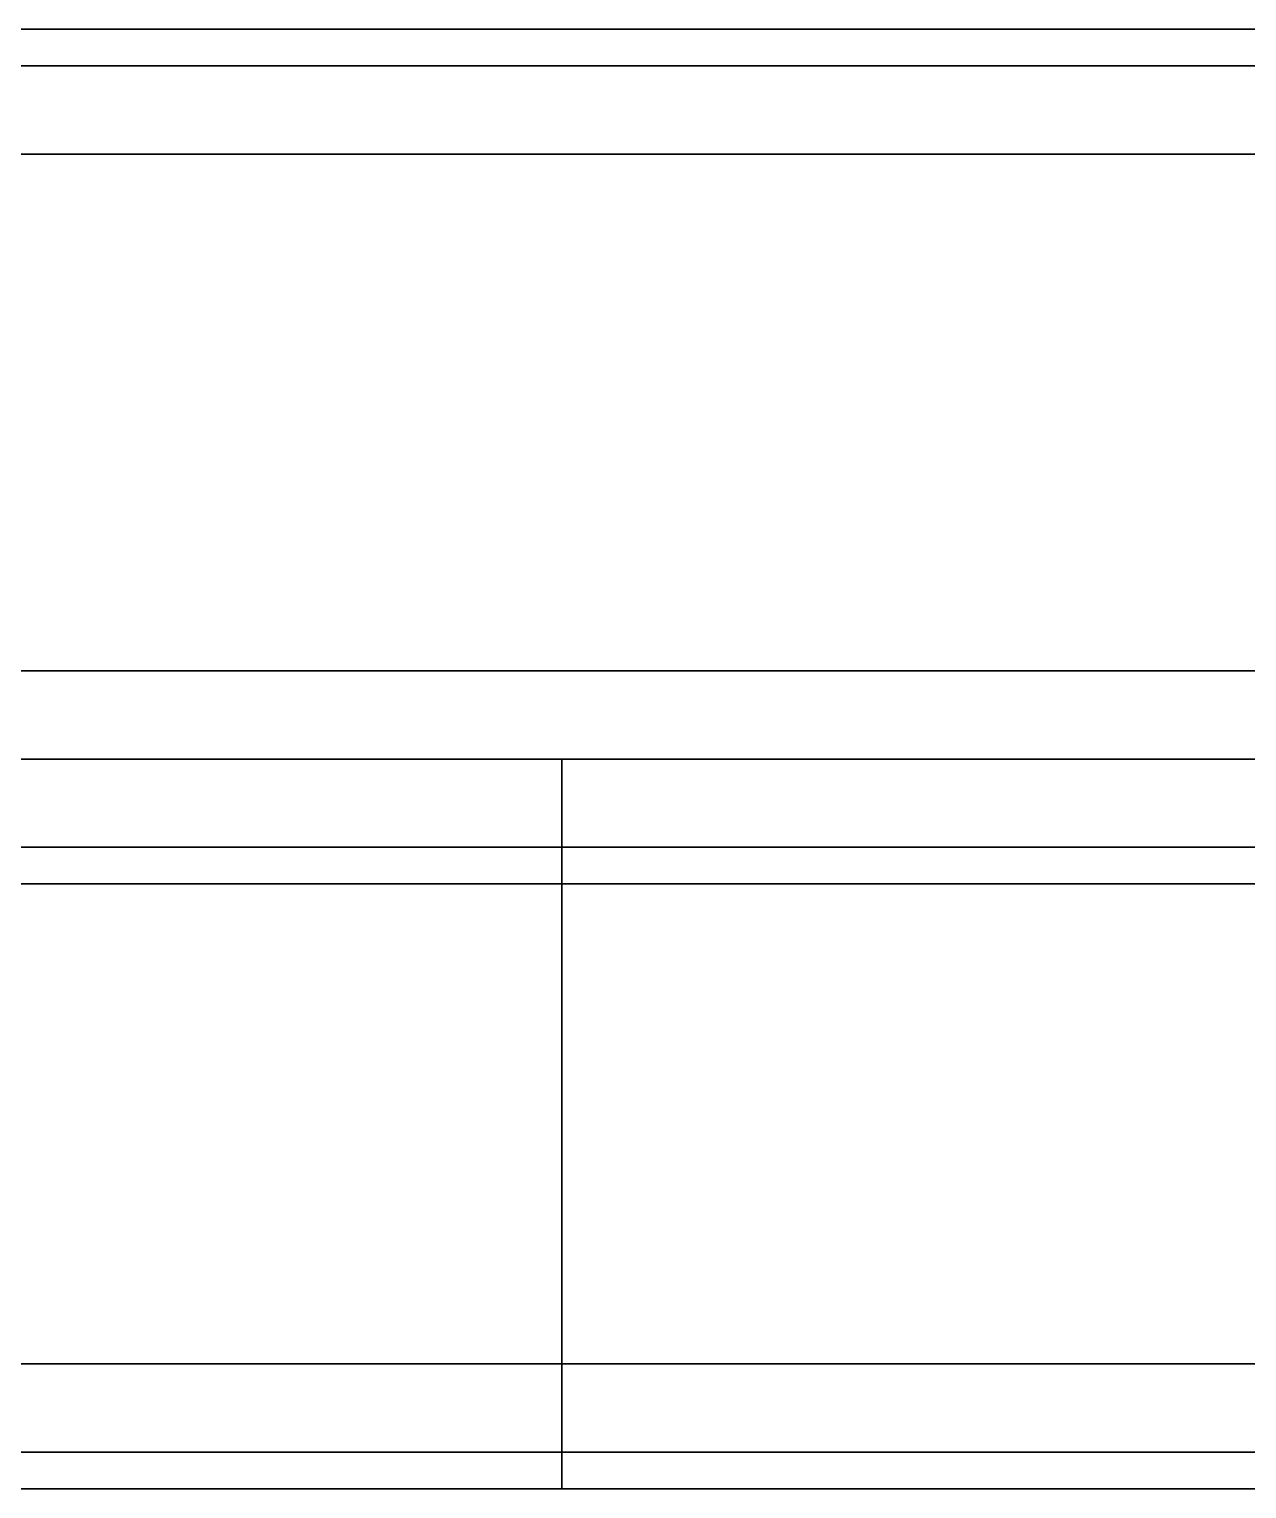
# Model space of a CAD drawing. Header units: millimetres. Extents: x -2000 to 0, y -2 to 2.
# Drawn here: x -679.383 to -675.421, y -2.375 to 2.375 of the extents above; entities that cross this region are included whole.
import ezdxf

# ---------------------------------------------------------------- set-up
doc = ezdxf.new("R2010")
doc.units = ezdxf.units.MM
doc.header["$MEASUREMENT"] = 0
doc.layers.add('2 Meter Open Rail', color=7, linetype='Continuous')

msp = doc.modelspace()

# ---------------------------------------------------------------- linework, layer by layer
at = {"layer": '2 Meter Open Rail', "lineweight": 30}
for p, q in [((-1000, 2.375, 69.9355), (0, 2.375, 69.9355)), ((-2000, 2.375, 20.122), (0, 2.375, 20.122)), ((-2000, 2.375, 19.9355), (0, 2.375, 19.9355)), ((-1000, 2.375, 70.122), (0, 2.375, 70.122)), ((-2000, 2.256, 20.4094), (0, 2.256, 20.4094)), ((-1000, 2.256, 70.4094), (0, 2.256, 70.4094)), ((-2000, 1.9686, 19.5291), (0, 1.9686, 19.5291)), ((-1000, 1.9686, 69.5291), (0, 1.9686, 69.5291)), ((-2000, 0.2874, 22.378), (0, 0.2874, 22.378)), ((-1000, 0.2874, 72.378), (0, 0.2874, 72.378)), ((-2000, 0, 19.5291), (0, 0, 19.5291)), ((-1000, 0, 69.5291), (0, 0, 69.5291)), ((-677.2544, 0, 64.4972), (-677.2892, 0, 64.4393)), ((-677.218, 0, 64.5544), (-677.2544, 0, 64.4972)), ((-677.1801, 0, 64.6108), (-677.218, 0, 64.5544)), ((-677.1407, 0, 64.6663), (-677.1801, 0, 64.6108)), ((-677.0997, 0, 64.721), (-677.1407, 0, 64.6663)), ((-677.0573, 0, 64.7746), (-677.0997, 0, 64.721)), ((-677.0135, 0, 64.8272), (-677.0573, 0, 64.7746)), ((-676.9683, 0, 64.8787), (-677.0135, 0, 64.8272)), ((-676.9217, 0, 64.929), (-676.9683, 0, 64.8787)), ((-676.8738, 0, 64.9781), (-676.9217, 0, 64.929)), ((-676.8247, 0, 65.026), (-676.8738, 0, 64.9781)), ((-676.7744, 0, 65.0726), (-676.8247, 0, 65.026)), ((-676.7229, 0, 65.1178), (-676.7744, 0, 65.0726)), ((-676.6703, 0, 65.1616), (-676.7229, 0, 65.1178)), ((-676.6167, 0, 65.204), (-676.6703, 0, 65.1616)), ((-676.562, 0, 65.245), (-676.6167, 0, 65.204)), ((-676.5065, 0, 65.2844), (-676.562, 0, 65.245)), ((-676.4501, 0, 65.3223), (-676.5065, 0, 65.2844)), ((-676.3929, 0, 65.3587), (-676.4501, 0, 65.3223)), ((-676.335, 0, 65.3935), (-676.3929, 0, 65.3587)), ((-676.2764, 0, 65.4267), (-676.335, 0, 65.3935)), ((-676.2171, 0, 65.4583), (-676.2764, 0, 65.4267)), ((-676.1574, 0, 65.4882), (-676.2171, 0, 65.4583)), ((-676.0971, 0, 65.5165), (-676.1574, 0, 65.4882)), ((-676.0365, 0, 65.5432), (-676.0971, 0, 65.5165)), ((-675.9755, 0, 65.5682), (-676.0365, 0, 65.5432)), ((-675.9142, 0, 65.5916), (-675.9755, 0, 65.5682)), ((-675.8526, 0, 65.6134), (-675.9142, 0, 65.5916)), ((-675.791, 0, 65.6335), (-675.8526, 0, 65.6134)), ((-675.7292, 0, 65.652), (-675.791, 0, 65.6335)), ((-675.6673, 0, 65.6689), (-675.7292, 0, 65.652)), ((-675.6055, 0, 65.6842), (-675.6673, 0, 65.6689)), ((-675.5438, 0, 65.6979), (-675.6055, 0, 65.6842)), ((-675.4822, 0, 65.7101), (-675.5438, 0, 65.6979)), ((-675.4208, 0, 65.7207), (-675.4822, 0, 65.7101)), ((-675.3596, 0, 65.7298), (-675.4208, 0, 65.7207)), ((-2000, 0, 0.4064), (0, 0, 0.4064)), ((-1000, 0, 50.4064), (0, 0, 50.4064)), ((-677.6493, 0, 13.1631), (-677.65, 0, 6.4043)), ((-677.65, 0, 6.4043), (-677.6493, 0, 6.3455)), ((-677.65, 0, 6.4043), (-677.65, -2.375, 6.4043)), ((-677.65, 0, 13.1043), (-677.65, -2.375, 13.1043)), ((-677.6493, 0, 63.1631), (-677.65, 0, 56.4043)), ((-677.65, 0, 56.4043), (-677.6493, 0, 56.3455)), ((-677.65, 0, 56.4043), (-677.65, -2.375, 56.4043)), ((-677.65, 0, 63.1043), (-677.65, -2.375, 63.1043)), ((-677.6474, 0, 13.2224), (-677.6493, 0, 13.1631)), ((-677.6493, 0, 6.3455), (-677.6474, 0, 6.2862)), ((-677.6474, 0, 63.2224), (-677.6493, 0, 63.1631)), ((-677.6493, 0, 56.3455), (-677.6474, 0, 56.2862)), ((-677.644, 0, 13.2822), (-677.6474, 0, 13.2224)), ((-677.6474, 0, 6.2862), (-677.644, 0, 6.2264)), ((-677.644, 0, 63.2822), (-677.6474, 0, 63.2224)), ((-677.6474, 0, 56.2862), (-677.644, 0, 56.2264)), ((-677.6393, 0, 13.3424), (-677.644, 0, 13.2822)), ((-677.644, 0, 6.2264), (-677.6393, 0, 6.1662)), ((-677.6393, 0, 63.3424), (-677.644, 0, 63.2822)), ((-677.644, 0, 56.2264), (-677.6393, 0, 56.1662)), ((-677.6331, 0, 13.403), (-677.6393, 0, 13.3424)), ((-677.6393, 0, 6.1662), (-677.6331, 0, 6.1056)), ((-677.6331, 0, 63.403), (-677.6393, 0, 63.3424)), ((-677.6393, 0, 56.1662), (-677.6331, 0, 56.1056)), ((-677.6255, 0, 13.4639), (-677.6331, 0, 13.403)), ((-677.6331, 0, 6.1056), (-677.6255, 0, 6.0447)), ((-677.6255, 0, 63.4639), (-677.6331, 0, 63.403)), ((-677.6331, 0, 56.1056), (-677.6255, 0, 56.0447)), ((-677.6164, 0, 13.5251), (-677.6255, 0, 13.4639)), ((-677.6255, 0, 6.0447), (-677.6164, 0, 5.9835)), ((-677.6164, 0, 63.5251), (-677.6255, 0, 63.4639)), ((-677.6255, 0, 56.0447), (-677.6164, 0, 55.9835)), ((-677.6058, 0, 13.5865), (-677.6164, 0, 13.5251)), ((-677.6164, 0, 5.9835), (-677.6058, 0, 5.9221)), ((-677.6058, 0, 63.5865), (-677.6164, 0, 63.5251)), ((-677.6164, 0, 55.9835), (-677.6058, 0, 55.9221)), ((-677.5936, 0, 13.6481), (-677.6058, 0, 13.5865)), ((-677.6058, 0, 5.9221), (-677.5936, 0, 5.8605)), ((-677.5936, 0, 63.6481), (-677.6058, 0, 63.5865)), ((-677.6058, 0, 55.9221), (-677.5936, 0, 55.8605)), ((-677.5799, 0, 13.7098), (-677.5936, 0, 13.6481)), ((-677.5936, 0, 5.8605), (-677.5799, 0, 5.7988)), ((-677.5799, 0, 63.7098), (-677.5936, 0, 63.6481)), ((-677.5936, 0, 55.8605), (-677.5799, 0, 55.7988)), ((-677.5646, 0, 13.7716), (-677.5799, 0, 13.7098)), ((-677.5799, 0, 5.7988), (-677.5646, 0, 5.737)), ((-677.5646, 0, 63.7716), (-677.5799, 0, 63.7098)), ((-677.5799, 0, 55.7988), (-677.5646, 0, 55.737)), ((-677.5477, 0, 13.8335), (-677.5646, 0, 13.7716)), ((-677.5646, 0, 5.737), (-677.5477, 0, 5.6751)), ((-677.5477, 0, 63.8335), (-677.5646, 0, 63.7716)), ((-677.5646, 0, 55.737), (-677.5477, 0, 55.6751)), ((-677.5292, 0, 13.8953), (-677.5477, 0, 13.8335)), ((-677.5477, 0, 5.6751), (-677.5292, 0, 5.6133)), ((-677.5292, 0, 63.8953), (-677.5477, 0, 63.8335)), ((-677.5477, 0, 55.6751), (-677.5292, 0, 55.6133)), ((-677.5091, 0, 13.9569), (-677.5292, 0, 13.8953)), ((-677.5292, 0, 5.6133), (-677.5091, 0, 5.5517)), ((-677.5091, 0, 63.9569), (-677.5292, 0, 63.8953)), ((-677.5292, 0, 55.6133), (-677.5091, 0, 55.5517)), ((-677.4873, 0, 14.0185), (-677.5091, 0, 13.9569)), ((-677.5091, 0, 5.5517), (-677.4873, 0, 5.4901)), ((-677.4873, 0, 64.0185), (-677.5091, 0, 63.9569)), ((-677.5091, 0, 55.5517), (-677.4873, 0, 55.4901)), ((-677.4639, 0, 14.0798), (-677.4873, 0, 14.0185)), ((-677.4873, 0, 5.4901), (-677.4639, 0, 5.4288)), ((-677.4639, 0, 64.0798), (-677.4873, 0, 64.0185)), ((-677.4873, 0, 55.4901), (-677.4639, 0, 55.4288)), ((-677.4389, 0, 14.1408), (-677.4639, 0, 14.0798)), ((-677.4639, 0, 5.4288), (-677.4389, 0, 5.3678)), ((-677.4389, 0, 64.1408), (-677.4639, 0, 64.0798)), ((-677.4639, 0, 55.4288), (-677.4389, 0, 55.3678)), ((-677.4122, 0, 14.2014), (-677.4389, 0, 14.1408)), ((-677.4389, 0, 5.3678), (-677.4122, 0, 5.3072)), ((-677.4122, 0, 64.2014), (-677.4389, 0, 64.1408)), ((-677.4389, 0, 55.3678), (-677.4122, 0, 55.3072)), ((-677.3839, 0, 14.2617), (-677.4122, 0, 14.2014)), ((-677.4122, 0, 5.3072), (-677.3839, 0, 5.2469)), ((-677.3839, 0, 64.2617), (-677.4122, 0, 64.2014)), ((-677.4122, 0, 55.3072), (-677.3839, 0, 55.2469)), ((-677.354, 0, 14.3214), (-677.3839, 0, 14.2617)), ((-677.3839, 0, 5.2469), (-677.354, 0, 5.1872)), ((-677.354, 0, 64.3214), (-677.3839, 0, 64.2617)), ((-677.3839, 0, 55.2469), (-677.354, 0, 55.1872)), ((-677.3224, 0, 14.3807), (-677.354, 0, 14.3214)), ((-677.354, 0, 5.1872), (-677.3224, 0, 5.1279)), ((-677.3224, 0, 64.3807), (-677.354, 0, 64.3214)), ((-677.354, 0, 55.1872), (-677.3224, 0, 55.1279)), ((-677.2892, 0, 14.4393), (-677.3224, 0, 14.3807)), ((-677.3224, 0, 5.1279), (-677.2892, 0, 5.0693)), ((-677.2892, 0, 64.4393), (-677.3224, 0, 64.3807)), ((-677.3224, 0, 55.1279), (-677.2892, 0, 55.0693)), ((-677.2544, 0, 14.4972), (-677.2892, 0, 14.4393)), ((-677.2892, 0, 5.0693), (-677.2544, 0, 5.0114)), ((-677.2892, 0, 55.0693), (-677.2544, 0, 55.0114)), ((-677.218, 0, 14.5544), (-677.2544, 0, 14.4972)), ((-677.2544, 0, 5.0114), (-677.218, 0, 4.9542)), ((-677.2544, 0, 55.0114), (-677.218, 0, 54.9542)), ((-677.1801, 0, 14.6108), (-677.218, 0, 14.5544)), ((-677.218, 0, 4.9542), (-677.1801, 0, 4.8978)), ((-677.218, 0, 54.9542), (-677.1801, 0, 54.8978)), ((-677.1407, 0, 14.6663), (-677.1801, 0, 14.6108)), ((-677.1801, 0, 4.8978), (-677.1407, 0, 4.8423)), ((-677.1801, 0, 54.8978), (-677.1407, 0, 54.8423)), ((-677.0997, 0, 14.721), (-677.1407, 0, 14.6663)), ((-677.1407, 0, 4.8423), (-677.0997, 0, 4.7876)), ((-677.1407, 0, 54.8423), (-677.0997, 0, 54.7876)), ((-677.0573, 0, 14.7746), (-677.0997, 0, 14.721)), ((-677.0997, 0, 4.7876), (-677.0573, 0, 4.734)), ((-677.0997, 0, 54.7876), (-677.0573, 0, 54.734)), ((-677.0135, 0, 14.8272), (-677.0573, 0, 14.7746)), ((-677.0573, 0, 4.734), (-677.0135, 0, 4.6814)), ((-677.0573, 0, 54.734), (-677.0135, 0, 54.6814)), ((-676.9683, 0, 14.8787), (-677.0135, 0, 14.8272)), ((-677.0135, 0, 4.6814), (-676.9683, 0, 4.6299)), ((-677.0135, 0, 54.6814), (-676.9683, 0, 54.6299)), ((-676.9217, 0, 14.929), (-676.9683, 0, 14.8787)), ((-676.9683, 0, 4.6299), (-676.9217, 0, 4.5796)), ((-676.9683, 0, 54.6299), (-676.9217, 0, 54.5796)), ((-676.8738, 0, 14.9781), (-676.9217, 0, 14.929)), ((-676.9217, 0, 4.5796), (-676.8738, 0, 4.5305)), ((-676.9217, 0, 54.5796), (-676.8738, 0, 54.5305)), ((-676.8247, 0, 15.026), (-676.8738, 0, 14.9781)), ((-676.8738, 0, 4.5305), (-676.8247, 0, 4.4826)), ((-676.8738, 0, 54.5305), (-676.8247, 0, 54.4826)), ((-676.7744, 0, 15.0726), (-676.8247, 0, 15.026)), ((-676.8247, 0, 4.4826), (-676.7744, 0, 4.436)), ((-676.8247, 0, 54.4826), (-676.7744, 0, 54.436)), ((-676.7229, 0, 15.1178), (-676.7744, 0, 15.0726)), ((-676.7744, 0, 4.436), (-676.7229, 0, 4.3908)), ((-676.7744, 0, 54.436), (-676.7229, 0, 54.3908)), ((-676.6703, 0, 15.1616), (-676.7229, 0, 15.1178)), ((-676.7229, 0, 4.3908), (-676.6703, 0, 4.347)), ((-676.7229, 0, 54.3908), (-676.6703, 0, 54.347)), ((-676.6167, 0, 15.204), (-676.6703, 0, 15.1616)), ((-676.6703, 0, 4.347), (-676.6167, 0, 4.3046)), ((-676.6703, 0, 54.347), (-676.6167, 0, 54.3046)), ((-676.562, 0, 15.245), (-676.6167, 0, 15.204)), ((-676.6167, 0, 4.3046), (-676.562, 0, 4.2636)), ((-676.6167, 0, 54.3046), (-676.562, 0, 54.2636)), ((-676.5065, 0, 15.2844), (-676.562, 0, 15.245)), ((-676.562, 0, 4.2636), (-676.5065, 0, 4.2242)), ((-676.562, 0, 54.2636), (-676.5065, 0, 54.2242)), ((-676.4501, 0, 15.3223), (-676.5065, 0, 15.2844)), ((-676.5065, 0, 4.2242), (-676.4501, 0, 4.1863)), ((-676.5065, 0, 54.2242), (-676.4501, 0, 54.1863)), ((-676.3929, 0, 15.3587), (-676.4501, 0, 15.3223)), ((-676.4501, 0, 4.1863), (-676.3929, 0, 4.1499)), ((-676.4501, 0, 54.1863), (-676.3929, 0, 54.1499)), ((-676.335, 0, 15.3935), (-676.3929, 0, 15.3587)), ((-676.3929, 0, 4.1499), (-676.335, 0, 4.1151)), ((-676.3929, 0, 54.1499), (-676.335, 0, 54.1151)), ((-676.2764, 0, 15.4267), (-676.335, 0, 15.3935)), ((-676.335, 0, 4.1151), (-676.2764, 0, 4.0819)), ((-676.335, 0, 54.1151), (-676.2764, 0, 54.0819)), ((-676.2171, 0, 15.4583), (-676.2764, 0, 15.4267)), ((-676.2764, 0, 4.0819), (-676.2171, 0, 4.0503)), ((-676.2764, 0, 54.0819), (-676.2171, 0, 54.0503)), ((-676.1574, 0, 15.4882), (-676.2171, 0, 15.4583)), ((-676.2171, 0, 4.0503), (-676.1574, 0, 4.0204)), ((-676.2171, 0, 54.0503), (-676.1574, 0, 54.0204)), ((-676.0971, 0, 15.5165), (-676.1574, 0, 15.4882)), ((-676.1574, 0, 4.0204), (-676.0971, 0, 3.9921)), ((-676.1574, 0, 54.0204), (-676.0971, 0, 53.9921)), ((-676.0365, 0, 15.5432), (-676.0971, 0, 15.5165)), ((-676.0971, 0, 3.9921), (-676.0365, 0, 3.9654)), ((-676.0971, 0, 53.9921), (-676.0365, 0, 53.9654)), ((-675.9755, 0, 15.5682), (-676.0365, 0, 15.5432)), ((-676.0365, 0, 3.9654), (-675.9755, 0, 3.9404)), ((-676.0365, 0, 53.9654), (-675.9755, 0, 53.9404)), ((-675.9142, 0, 15.5916), (-675.9755, 0, 15.5682)), ((-675.9755, 0, 3.9404), (-675.9142, 0, 3.917)), ((-675.9755, 0, 53.9404), (-675.9142, 0, 53.917)), ((-675.8526, 0, 15.6134), (-675.9142, 0, 15.5916)), ((-675.9142, 0, 3.917), (-675.8526, 0, 3.8952)), ((-675.9142, 0, 53.917), (-675.8526, 0, 53.8952)), ((-675.791, 0, 15.6335), (-675.8526, 0, 15.6134)), ((-675.8526, 0, 3.8952), (-675.791, 0, 3.8751)), ((-675.8526, 0, 53.8952), (-675.791, 0, 53.8751)), ((-675.7292, 0, 15.652), (-675.791, 0, 15.6335)), ((-675.791, 0, 3.8751), (-675.7292, 0, 3.8566)), ((-675.791, 0, 53.8751), (-675.7292, 0, 53.8566)), ((-675.6673, 0, 15.6689), (-675.7292, 0, 15.652)), ((-675.7292, 0, 3.8566), (-675.6673, 0, 3.8397)), ((-675.7292, 0, 53.8566), (-675.6673, 0, 53.8397)), ((-675.6055, 0, 15.6842), (-675.6673, 0, 15.6689)), ((-675.6673, 0, 3.8397), (-675.6055, 0, 3.8244)), ((-675.6673, 0, 53.8397), (-675.6055, 0, 53.8244)), ((-675.5438, 0, 15.6979), (-675.6055, 0, 15.6842)), ((-675.6055, 0, 3.8244), (-675.5438, 0, 3.8107)), ((-675.6055, 0, 53.8244), (-675.5438, 0, 53.8107)), ((-675.4822, 0, 15.7101), (-675.5438, 0, 15.6979)), ((-675.5438, 0, 3.8107), (-675.4822, 0, 3.7985)), ((-675.5438, 0, 53.8107), (-675.4822, 0, 53.7985)), ((-675.4208, 0, 15.7207), (-675.4822, 0, 15.7101)), ((-675.4822, 0, 3.7985), (-675.4208, 0, 3.7879)), ((-675.4822, 0, 53.7985), (-675.4208, 0, 53.7879)), ((-2000, -0.2874, 22.378), (0, -0.2874, 22.378)), ((-1000, -0.2874, 72.378), (0, -0.2874, 72.378)), ((-2000, -0.4064), (0, -0.4064)), ((-1000, -0.4064, 50), (0, -0.4064, 50)), ((-2000, -1.9686), (0, -1.9686)), ((-1000, -1.9686, 50), (0, -1.9686, 50)), ((-2000, -2.256, 20.4094), (0, -2.256, 20.4094)), ((-1000, -2.256, 70.4094), (0, -2.256, 70.4094)), ((-2000, -2.375, 0.4064), (0, -2.375, 0.4064)), ((-2000, -2.375, 20.122), (0, -2.375, 20.122)), ((-1000, -2.375, 50.4064), (0, -2.375, 50.4064)), ((-1000, -2.375, 70.122), (0, -2.375, 70.122)), ((-677.6493, -2.375, 6.3455), (-677.65, -2.375, 13.1043)), ((-677.65, -2.375, 13.1043), (-677.6493, -2.375, 13.1631)), ((-677.6493, -2.375, 56.3455), (-677.65, -2.375, 63.1043)), ((-677.65, -2.375, 63.1043), (-677.6493, -2.375, 63.1631)), ((-677.6474, -2.375, 6.2862), (-677.6493, -2.375, 6.3455)), ((-677.6493, -2.375, 13.1631), (-677.6474, -2.375, 13.2224)), ((-677.6474, -2.375, 56.2862), (-677.6493, -2.375, 56.3455)), ((-677.6493, -2.375, 63.1631), (-677.6474, -2.375, 63.2224)), ((-677.644, -2.375, 6.2264), (-677.6474, -2.375, 6.2862)), ((-677.6474, -2.375, 13.2224), (-677.644, -2.375, 13.2822)), ((-677.644, -2.375, 56.2264), (-677.6474, -2.375, 56.2862)), ((-677.6474, -2.375, 63.2224), (-677.644, -2.375, 63.2822)), ((-677.6393, -2.375, 6.1662), (-677.644, -2.375, 6.2264)), ((-677.644, -2.375, 13.2822), (-677.6393, -2.375, 13.3424)), ((-677.6393, -2.375, 56.1662), (-677.644, -2.375, 56.2264)), ((-677.644, -2.375, 63.2822), (-677.6393, -2.375, 63.3424)), ((-677.6331, -2.375, 6.1056), (-677.6393, -2.375, 6.1662)), ((-677.6393, -2.375, 13.3424), (-677.6331, -2.375, 13.403)), ((-677.6331, -2.375, 56.1056), (-677.6393, -2.375, 56.1662)), ((-677.6393, -2.375, 63.3424), (-677.6331, -2.375, 63.403)), ((-677.6255, -2.375, 6.0447), (-677.6331, -2.375, 6.1056)), ((-677.6331, -2.375, 13.403), (-677.6255, -2.375, 13.4639)), ((-677.6255, -2.375, 56.0447), (-677.6331, -2.375, 56.1056)), ((-677.6331, -2.375, 63.403), (-677.6255, -2.375, 63.4639)), ((-677.6164, -2.375, 5.9835), (-677.6255, -2.375, 6.0447)), ((-677.6255, -2.375, 13.4639), (-677.6164, -2.375, 13.5251)), ((-677.6164, -2.375, 55.9835), (-677.6255, -2.375, 56.0447)), ((-677.6255, -2.375, 63.4639), (-677.6164, -2.375, 63.5251)), ((-677.6058, -2.375, 5.9221), (-677.6164, -2.375, 5.9835)), ((-677.6164, -2.375, 13.5251), (-677.6058, -2.375, 13.5865)), ((-677.6058, -2.375, 55.9221), (-677.6164, -2.375, 55.9835)), ((-677.6164, -2.375, 63.5251), (-677.6058, -2.375, 63.5865)), ((-677.5936, -2.375, 5.8605), (-677.6058, -2.375, 5.9221)), ((-677.6058, -2.375, 13.5865), (-677.5936, -2.375, 13.6481)), ((-677.5936, -2.375, 55.8605), (-677.6058, -2.375, 55.9221)), ((-677.6058, -2.375, 63.5865), (-677.5936, -2.375, 63.6481)), ((-677.5799, -2.375, 5.7988), (-677.5936, -2.375, 5.8605)), ((-677.5936, -2.375, 13.6481), (-677.5799, -2.375, 13.7098)), ((-677.5799, -2.375, 55.7988), (-677.5936, -2.375, 55.8605)), ((-677.5936, -2.375, 63.6481), (-677.5799, -2.375, 63.7098)), ((-677.5646, -2.375, 5.737), (-677.5799, -2.375, 5.7988)), ((-677.5799, -2.375, 13.7098), (-677.5646, -2.375, 13.7716)), ((-677.5646, -2.375, 55.737), (-677.5799, -2.375, 55.7988)), ((-677.5799, -2.375, 63.7098), (-677.5646, -2.375, 63.7716)), ((-677.5477, -2.375, 5.6751), (-677.5646, -2.375, 5.737)), ((-677.5646, -2.375, 13.7716), (-677.5477, -2.375, 13.8335)), ((-677.5477, -2.375, 55.6751), (-677.5646, -2.375, 55.737)), ((-677.5646, -2.375, 63.7716), (-677.5477, -2.375, 63.8335)), ((-677.5292, -2.375, 5.6133), (-677.5477, -2.375, 5.6751)), ((-677.5477, -2.375, 13.8335), (-677.5292, -2.375, 13.8953)), ((-677.5292, -2.375, 55.6133), (-677.5477, -2.375, 55.6751)), ((-677.5477, -2.375, 63.8335), (-677.5292, -2.375, 63.8953)), ((-677.5091, -2.375, 5.5517), (-677.5292, -2.375, 5.6133)), ((-677.5292, -2.375, 13.8953), (-677.5091, -2.375, 13.9569)), ((-677.5091, -2.375, 55.5517), (-677.5292, -2.375, 55.6133)), ((-677.5292, -2.375, 63.8953), (-677.5091, -2.375, 63.9569)), ((-677.4873, -2.375, 5.4901), (-677.5091, -2.375, 5.5517)), ((-677.5091, -2.375, 13.9569), (-677.4873, -2.375, 14.0185)), ((-677.4873, -2.375, 55.4901), (-677.5091, -2.375, 55.5517)), ((-677.5091, -2.375, 63.9569), (-677.4873, -2.375, 64.0185)), ((-677.4639, -2.375, 5.4288), (-677.4873, -2.375, 5.4901)), ((-677.4873, -2.375, 14.0185), (-677.4639, -2.375, 14.0798)), ((-677.4639, -2.375, 55.4288), (-677.4873, -2.375, 55.4901)), ((-677.4873, -2.375, 64.0185), (-677.4639, -2.375, 64.0798)), ((-677.4389, -2.375, 5.3678), (-677.4639, -2.375, 5.4288)), ((-677.4639, -2.375, 14.0798), (-677.4389, -2.375, 14.1408)), ((-677.4389, -2.375, 55.3678), (-677.4639, -2.375, 55.4288)), ((-677.4639, -2.375, 64.0798), (-677.4389, -2.375, 64.1408)), ((-677.4122, -2.375, 5.3072), (-677.4389, -2.375, 5.3678)), ((-677.4389, -2.375, 14.1408), (-677.4122, -2.375, 14.2014)), ((-677.4122, -2.375, 55.3072), (-677.4389, -2.375, 55.3678)), ((-677.4389, -2.375, 64.1408), (-677.4122, -2.375, 64.2014)), ((-677.3839, -2.375, 5.2469), (-677.4122, -2.375, 5.3072)), ((-677.4122, -2.375, 14.2014), (-677.3839, -2.375, 14.2617)), ((-677.3839, -2.375, 55.2469), (-677.4122, -2.375, 55.3072)), ((-677.4122, -2.375, 64.2014), (-677.3839, -2.375, 64.2617)), ((-677.354, -2.375, 5.1872), (-677.3839, -2.375, 5.2469)), ((-677.3839, -2.375, 14.2617), (-677.354, -2.375, 14.3214)), ((-677.354, -2.375, 55.1872), (-677.3839, -2.375, 55.2469)), ((-677.3839, -2.375, 64.2617), (-677.354, -2.375, 64.3214)), ((-677.3224, -2.375, 5.1279), (-677.354, -2.375, 5.1872)), ((-677.354, -2.375, 14.3214), (-677.3224, -2.375, 14.3807)), ((-677.3224, -2.375, 55.1279), (-677.354, -2.375, 55.1872)), ((-677.354, -2.375, 64.3214), (-677.3224, -2.375, 64.3807)), ((-677.2892, -2.375, 5.0693), (-677.3224, -2.375, 5.1279)), ((-677.3224, -2.375, 14.3807), (-677.2892, -2.375, 14.4393)), ((-677.2892, -2.375, 55.0693), (-677.3224, -2.375, 55.1279)), ((-677.3224, -2.375, 64.3807), (-677.2892, -2.375, 64.4393)), ((-677.2544, -2.375, 5.0114), (-677.2892, -2.375, 5.0693)), ((-677.2892, -2.375, 14.4393), (-677.2544, -2.375, 14.4972)), ((-677.2544, -2.375, 55.0114), (-677.2892, -2.375, 55.0693)), ((-677.2892, -2.375, 64.4393), (-677.2544, -2.375, 64.4972)), ((-677.218, -2.375, 4.9542), (-677.2544, -2.375, 5.0114)), ((-677.2544, -2.375, 14.4972), (-677.218, -2.375, 14.5544)), ((-677.218, -2.375, 54.9542), (-677.2544, -2.375, 55.0114)), ((-677.2544, -2.375, 64.4972), (-677.218, -2.375, 64.5544)), ((-677.1801, -2.375, 4.8978), (-677.218, -2.375, 4.9542)), ((-677.218, -2.375, 14.5544), (-677.1801, -2.375, 14.6108)), ((-677.1801, -2.375, 54.8978), (-677.218, -2.375, 54.9542)), ((-677.218, -2.375, 64.5544), (-677.1801, -2.375, 64.6108)), ((-677.1407, -2.375, 4.8423), (-677.1801, -2.375, 4.8978)), ((-677.1801, -2.375, 14.6108), (-677.1407, -2.375, 14.6663)), ((-677.1407, -2.375, 54.8423), (-677.1801, -2.375, 54.8978)), ((-677.1801, -2.375, 64.6108), (-677.1407, -2.375, 64.6663)), ((-677.0997, -2.375, 4.7876), (-677.1407, -2.375, 4.8423)), ((-677.1407, -2.375, 14.6663), (-677.0997, -2.375, 14.721)), ((-677.0997, -2.375, 54.7876), (-677.1407, -2.375, 54.8423)), ((-677.1407, -2.375, 64.6663), (-677.0997, -2.375, 64.721)), ((-677.0573, -2.375, 4.734), (-677.0997, -2.375, 4.7876)), ((-677.0997, -2.375, 14.721), (-677.0573, -2.375, 14.7746)), ((-677.0573, -2.375, 54.734), (-677.0997, -2.375, 54.7876)), ((-677.0997, -2.375, 64.721), (-677.0573, -2.375, 64.7746)), ((-677.0135, -2.375, 4.6814), (-677.0573, -2.375, 4.734)), ((-677.0573, -2.375, 14.7746), (-677.0135, -2.375, 14.8272)), ((-677.0135, -2.375, 54.6814), (-677.0573, -2.375, 54.734)), ((-677.0573, -2.375, 64.7746), (-677.0135, -2.375, 64.8272)), ((-676.9683, -2.375, 4.6299), (-677.0135, -2.375, 4.6814)), ((-677.0135, -2.375, 14.8272), (-676.9683, -2.375, 14.8787)), ((-676.9683, -2.375, 54.6299), (-677.0135, -2.375, 54.6814)), ((-677.0135, -2.375, 64.8272), (-676.9683, -2.375, 64.8787)), ((-676.9217, -2.375, 4.5796), (-676.9683, -2.375, 4.6299)), ((-676.9683, -2.375, 14.8787), (-676.9217, -2.375, 14.929)), ((-676.9217, -2.375, 54.5796), (-676.9683, -2.375, 54.6299)), ((-676.9683, -2.375, 64.8787), (-676.9217, -2.375, 64.929)), ((-676.8738, -2.375, 4.5305), (-676.9217, -2.375, 4.5796)), ((-676.9217, -2.375, 14.929), (-676.8738, -2.375, 14.9781)), ((-676.8738, -2.375, 54.5305), (-676.9217, -2.375, 54.5796)), ((-676.9217, -2.375, 64.929), (-676.8738, -2.375, 64.9781)), ((-676.8247, -2.375, 4.4826), (-676.8738, -2.375, 4.5305)), ((-676.8738, -2.375, 14.9781), (-676.8247, -2.375, 15.026)), ((-676.8247, -2.375, 54.4826), (-676.8738, -2.375, 54.5305)), ((-676.8738, -2.375, 64.9781), (-676.8247, -2.375, 65.026)), ((-676.7744, -2.375, 4.436), (-676.8247, -2.375, 4.4826)), ((-676.8247, -2.375, 15.026), (-676.7744, -2.375, 15.0726)), ((-676.7744, -2.375, 54.436), (-676.8247, -2.375, 54.4826)), ((-676.8247, -2.375, 65.026), (-676.7744, -2.375, 65.0726)), ((-676.7229, -2.375, 4.3908), (-676.7744, -2.375, 4.436)), ((-676.7744, -2.375, 15.0726), (-676.7229, -2.375, 15.1178)), ((-676.7229, -2.375, 54.3908), (-676.7744, -2.375, 54.436)), ((-676.7744, -2.375, 65.0726), (-676.7229, -2.375, 65.1178)), ((-676.6703, -2.375, 4.347), (-676.7229, -2.375, 4.3908)), ((-676.7229, -2.375, 15.1178), (-676.6703, -2.375, 15.1616)), ((-676.6703, -2.375, 54.347), (-676.7229, -2.375, 54.3908)), ((-676.7229, -2.375, 65.1178), (-676.6703, -2.375, 65.1616)), ((-676.6167, -2.375, 4.3046), (-676.6703, -2.375, 4.347)), ((-676.6703, -2.375, 15.1616), (-676.6167, -2.375, 15.204)), ((-676.6167, -2.375, 54.3046), (-676.6703, -2.375, 54.347)), ((-676.6703, -2.375, 65.1616), (-676.6167, -2.375, 65.204)), ((-676.562, -2.375, 4.2636), (-676.6167, -2.375, 4.3046)), ((-676.6167, -2.375, 15.204), (-676.562, -2.375, 15.245)), ((-676.562, -2.375, 54.2636), (-676.6167, -2.375, 54.3046)), ((-676.6167, -2.375, 65.204), (-676.562, -2.375, 65.245)), ((-676.5065, -2.375, 4.2242), (-676.562, -2.375, 4.2636)), ((-676.562, -2.375, 15.245), (-676.5065, -2.375, 15.2844)), ((-676.5065, -2.375, 54.2242), (-676.562, -2.375, 54.2636)), ((-676.562, -2.375, 65.245), (-676.5065, -2.375, 65.2844)), ((-676.4501, -2.375, 4.1863), (-676.5065, -2.375, 4.2242)), ((-676.5065, -2.375, 15.2844), (-676.4501, -2.375, 15.3223)), ((-676.4501, -2.375, 54.1863), (-676.5065, -2.375, 54.2242)), ((-676.5065, -2.375, 65.2844), (-676.4501, -2.375, 65.3223)), ((-676.3929, -2.375, 4.1499), (-676.4501, -2.375, 4.1863)), ((-676.4501, -2.375, 15.3223), (-676.3929, -2.375, 15.3587)), ((-676.3929, -2.375, 54.1499), (-676.4501, -2.375, 54.1863)), ((-676.4501, -2.375, 65.3223), (-676.3929, -2.375, 65.3587)), ((-676.335, -2.375, 4.1151), (-676.3929, -2.375, 4.1499)), ((-676.3929, -2.375, 15.3587), (-676.335, -2.375, 15.3935)), ((-676.335, -2.375, 54.1151), (-676.3929, -2.375, 54.1499)), ((-676.3929, -2.375, 65.3587), (-676.335, -2.375, 65.3935)), ((-676.2764, -2.375, 4.0819), (-676.335, -2.375, 4.1151)), ((-676.335, -2.375, 15.3935), (-676.2764, -2.375, 15.4267)), ((-676.2764, -2.375, 54.0819), (-676.335, -2.375, 54.1151)), ((-676.335, -2.375, 65.3935), (-676.2764, -2.375, 65.4267)), ((-676.2171, -2.375, 4.0503), (-676.2764, -2.375, 4.0819)), ((-676.2764, -2.375, 15.4267), (-676.2171, -2.375, 15.4583)), ((-676.2171, -2.375, 54.0503), (-676.2764, -2.375, 54.0819)), ((-676.2764, -2.375, 65.4267), (-676.2171, -2.375, 65.4583)), ((-676.1574, -2.375, 4.0204), (-676.2171, -2.375, 4.0503)), ((-676.2171, -2.375, 15.4583), (-676.1574, -2.375, 15.4882)), ((-676.1574, -2.375, 54.0204), (-676.2171, -2.375, 54.0503)), ((-676.2171, -2.375, 65.4583), (-676.1574, -2.375, 65.4882)), ((-676.0971, -2.375, 3.9921), (-676.1574, -2.375, 4.0204)), ((-676.1574, -2.375, 15.4882), (-676.0971, -2.375, 15.5165)), ((-676.0971, -2.375, 53.9921), (-676.1574, -2.375, 54.0204)), ((-676.1574, -2.375, 65.4882), (-676.0971, -2.375, 65.5165)), ((-676.0365, -2.375, 3.9654), (-676.0971, -2.375, 3.9921)), ((-676.0971, -2.375, 15.5165), (-676.0365, -2.375, 15.5432)), ((-676.0365, -2.375, 53.9654), (-676.0971, -2.375, 53.9921)), ((-676.0971, -2.375, 65.5165), (-676.0365, -2.375, 65.5432)), ((-675.9755, -2.375, 3.9404), (-676.0365, -2.375, 3.9654)), ((-676.0365, -2.375, 15.5432), (-675.9755, -2.375, 15.5682)), ((-675.9755, -2.375, 53.9404), (-676.0365, -2.375, 53.9654)), ((-676.0365, -2.375, 65.5432), (-675.9755, -2.375, 65.5682)), ((-675.9142, -2.375, 3.917), (-675.9755, -2.375, 3.9404)), ((-675.9755, -2.375, 15.5682), (-675.9142, -2.375, 15.5916)), ((-675.9142, -2.375, 53.917), (-675.9755, -2.375, 53.9404)), ((-675.9755, -2.375, 65.5682), (-675.9142, -2.375, 65.5916)), ((-675.8526, -2.375, 3.8952), (-675.9142, -2.375, 3.917)), ((-675.9142, -2.375, 15.5916), (-675.8526, -2.375, 15.6134)), ((-675.8526, -2.375, 53.8952), (-675.9142, -2.375, 53.917)), ((-675.9142, -2.375, 65.5916), (-675.8526, -2.375, 65.6134)), ((-675.791, -2.375, 3.8751), (-675.8526, -2.375, 3.8952)), ((-675.8526, -2.375, 15.6134), (-675.791, -2.375, 15.6335)), ((-675.791, -2.375, 53.8751), (-675.8526, -2.375, 53.8952)), ((-675.8526, -2.375, 65.6134), (-675.791, -2.375, 65.6335)), ((-675.7292, -2.375, 3.8566), (-675.791, -2.375, 3.8751)), ((-675.791, -2.375, 15.6335), (-675.7292, -2.375, 15.652)), ((-675.7292, -2.375, 53.8566), (-675.791, -2.375, 53.8751)), ((-675.791, -2.375, 65.6335), (-675.7292, -2.375, 65.652)), ((-675.6673, -2.375, 3.8397), (-675.7292, -2.375, 3.8566)), ((-675.7292, -2.375, 15.652), (-675.6673, -2.375, 15.6689)), ((-675.6673, -2.375, 53.8397), (-675.7292, -2.375, 53.8566)), ((-675.7292, -2.375, 65.652), (-675.6673, -2.375, 65.6689)), ((-675.6055, -2.375, 3.8244), (-675.6673, -2.375, 3.8397)), ((-675.6673, -2.375, 15.6689), (-675.6055, -2.375, 15.6842)), ((-675.6055, -2.375, 53.8244), (-675.6673, -2.375, 53.8397)), ((-675.6673, -2.375, 65.6689), (-675.6055, -2.375, 65.6842)), ((-675.5438, -2.375, 3.8107), (-675.6055, -2.375, 3.8244)), ((-675.6055, -2.375, 15.6842), (-675.5438, -2.375, 15.6979)), ((-675.5438, -2.375, 53.8107), (-675.6055, -2.375, 53.8244)), ((-675.6055, -2.375, 65.6842), (-675.5438, -2.375, 65.6979)), ((-675.4822, -2.375, 3.7985), (-675.5438, -2.375, 3.8107)), ((-675.5438, -2.375, 15.6979), (-675.4822, -2.375, 15.7101)), ((-675.4822, -2.375, 53.7985), (-675.5438, -2.375, 53.8107)), ((-675.5438, -2.375, 65.6979), (-675.4822, -2.375, 65.7101)), ((-675.4208, -2.375, 3.7879), (-675.4822, -2.375, 3.7985)), ((-675.4822, -2.375, 15.7101), (-675.4208, -2.375, 15.7207)), ((-675.4208, -2.375, 53.7879), (-675.4822, -2.375, 53.7985)), ((-675.4822, -2.375, 65.7101), (-675.4208, -2.375, 65.7207))]:
    msp.add_line(p, q, dxfattribs=at)

doc.saveas('drawing.dxf')
